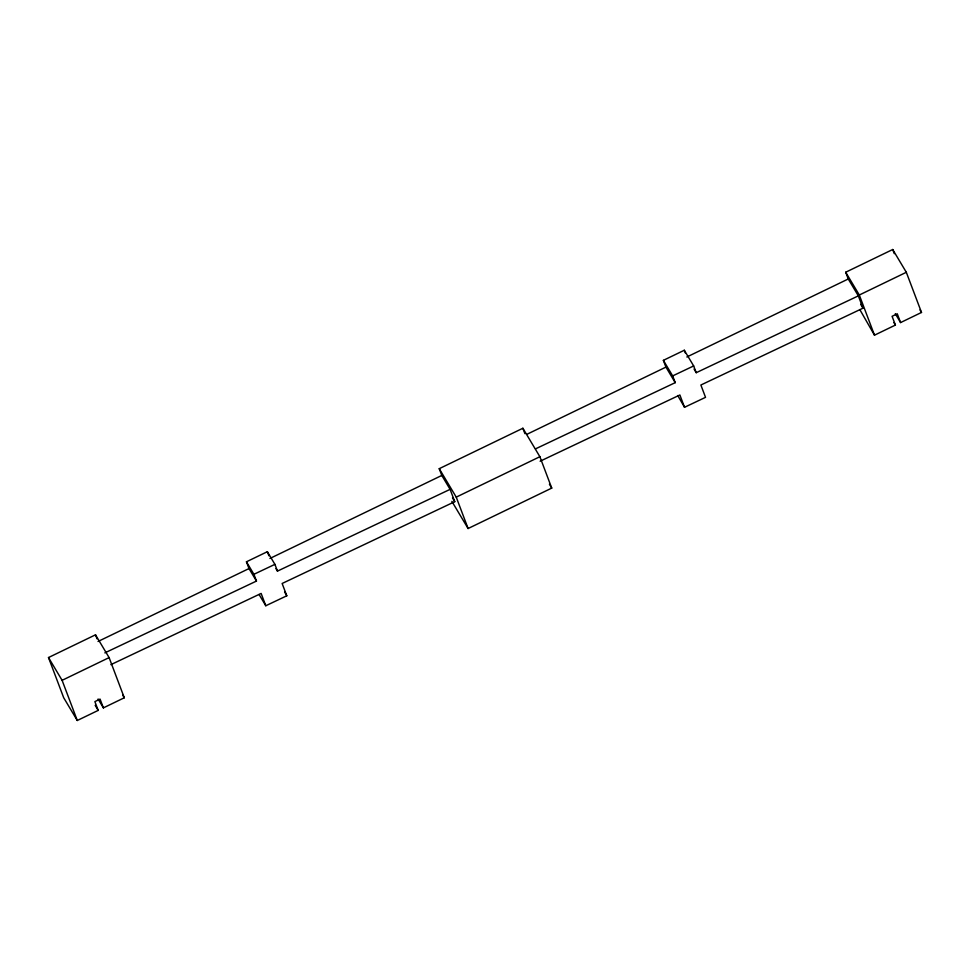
<?xml version="1.0" encoding="UTF-8"?>
<svg xmlns="http://www.w3.org/2000/svg" width="970" height="970" viewBox="0 0 970 970"><rect width="100%" height="100%" fill="white"/><g stroke="black" fill="none" stroke-linecap="round" stroke-linejoin="round"><path stroke-width="1.45" d="M103.39 707.882L100.068 699.103L94.878 701.613L98.2 710.392L77.285 720.492L63.681 697.709L48.5 657.539L95.509 634.816L109.113 657.599L124.293 697.769L103.39 707.882L98.091 699.018M104.833 652.883L256.468 581.066L248.999 568.565L246.453 561.8L267.356 551.7L274.91 564.358L277.469 571.112L450.104 489.353L454.76 501.672L282.137 583.479L286.793 595.798L265.792 605.753L259.075 594.501M450.104 489.353L441.799 475.445L439.24 468.68L522.878 428.255L539.878 456.712L551.736 488.104L468.098 528.529L451.874 501.369M535.464 448.892L675.229 382.653L665.941 367.109L663.383 360.343L684.299 350.243L693.671 365.945L696.23 372.698L858.341 295.862L862.997 308.181L700.873 385.017L705.529 397.336L684.529 407.291L677.751 395.542M858.341 295.862L848.253 278.984L845.707 272.231L892.715 249.508L906.319 272.291L921.5 312.461L900.584 322.574L895.298 313.71M98.031 641.485L248.999 568.565M269.915 558.465L441.799 475.445M526.807 434.354L665.941 367.109M686.845 356.996L848.253 278.984M77.285 720.492L62.104 680.322L109.113 657.599M900.584 322.574L897.274 313.795L892.085 316.305L895.407 325.071L874.491 335.183L859.311 295.013L906.319 272.291M468.098 528.529L456.239 497.137L539.878 456.712M246.453 561.8L253.91 574.301L274.91 564.358M663.383 360.343L672.671 375.899L693.671 365.945M110.883 664.644L261.136 593.434L265.792 605.753M540.12 461.211L679.873 394.972L684.529 407.291M919.984 309.927L921.5 312.461M893.891 322.549L895.407 325.071M845.707 272.231L859.311 295.013M860.669 304.289L862.997 308.181M874.491 335.183L859.82 309.588M694.059 369.073L696.23 372.698M549.42 484.224L551.736 488.104M439.24 468.68L456.239 497.137M452.493 497.877L454.76 501.672M275.953 568.59L277.469 571.112M122.79 695.247L124.293 697.769M95.169 705.323L98.2 710.392M48.5 657.539L62.104 680.322M284.586 591.967L286.793 595.798M892.715 249.508L894.279 253.667M684.299 350.243L685.317 352.947M672.671 375.899L675.229 382.653M522.878 428.255L524.928 433.663M267.356 551.7L268.896 555.761M253.91 574.301L256.468 581.066M95.509 634.816L97.024 638.818"/></g></svg>
